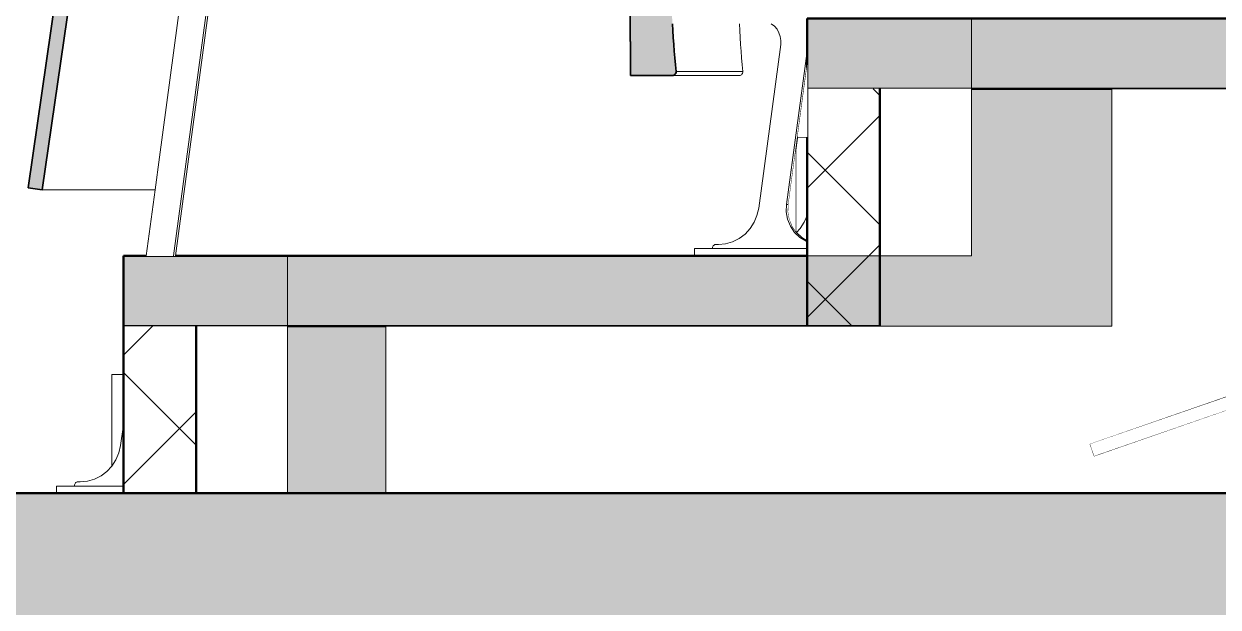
# Model space of a CAD drawing. Header units: millimetres. Extents: x -48147 to 1422273, y -494195 to 18123.
# Drawn here: x 1391142 to 1392842, y -489357 to -488527 of the extents above; entities that cross this region are included whole.
import ezdxf

# ---------------------------------------------------------------- set-up
doc = ezdxf.new("R2010")
doc.units = ezdxf.units.MM
doc.header["$MEASUREMENT"] = 0
doc.linetypes.add('Dashed', pattern=[2822.222233, 1411.111116, -1411.111116])
doc.linetypes.add('Wipeout_Contour', pattern=[1000, 0, -1000])
for name, color, linetype, lineweight, true_color in [('0_Pen_No__105', 7, 'Continuous', 15, 0xa6a6a6), ('A-230-M_FLOOR.IFC Import_Pen_No__109', 7, 'Continuous', 15, 0xa6a6a6), ('A-230-M_FLOOR.IFC Import_Pen_No__29', 7, 'Continuous', 50, 0x2a2a2a), ('HATCHING_Pen_No__145', 7, 'Continuous', 0, 0xa6a6a6), ('New_A-20-M_Floor_Slab_Pen_No__107', 7, 'Continuous', 15, 0xa6a6a6), ('New_A-20-M_Floor_Slab_Pen_No__27', 7, 'Continuous', 50, 0x2a2a2a), ('New_A-20-M_Floor_Slab_Pen_No__29', 7, 'Continuous', 50, 0x2a2a2a), ('New_A-20-M_Floor_Slab_Pen_No__81', 7, 'Continuous', 20, 0x6a6a6a), ('New_A-35-M_FFE_Fixed_Pen_No__104', 7, 'Continuous', 15, 0xa6a6a6), ('New_A-35-M_FFE_Fixed_Pen_No__44', 7, 'Continuous', 35, 0x444444)]:
    doc.layers.add(name, color=color, linetype=linetype, lineweight=lineweight, true_color=true_color)
for name, color, linetype in [('A-230-M_FLOOR.IFC Import', 7, 'Continuous'), ('New_A-20-M_Floor_Slab', 7, 'Continuous'), ('New_A-20-M_Roof', 7, 'Continuous'), ('New_A-25-M_Wall_Int', 7, 'Continuous'), ('New_A-35-M_FFE_Fixed', 7, 'Continuous')]:
    doc.layers.add(name, color=color, linetype=linetype)
for name, color, linetype, lineweight in [('HATCHING_Pen_No__1', 7, 'Continuous', 13), ('New_A-20-M_Floor_Slab_Pen_No__87', 8, 'Continuous', 20), ('New_A-20-M_Floor_Slab_Pen_No__89', 8, 'Continuous', 20), ('New_A-20-M_Roof_Pen_No__92', 8, 'Continuous', 13), ('New_A-35-M_FFE_Fixed_Pen_No__1', 7, 'Continuous', 13)]:
    doc.layers.add(name, color=color, linetype=linetype, lineweight=lineweight)
pattern_1 = [(45, (1383917.51, -489195.03), (-91.9239, 91.9239), []), (135, (1383917.51, -489195.03), (91.9239, 91.9239), [])]

# ---------------------------------------------------------------- blocks, each defined once
blk = doc.blocks.new('Section Elem_187_2', base_point=(1383917.5, -489195))
at = {"color": 254, "linetype": 'Wipeout_Contour', "lineweight": 0, "ltscale": 5913535.583764167}
blk.add_wipeout([(1398261.9, -487179.4), (1392658.7, -489125.1), (1392664.9, -489142.9), (1398261.9, -487199.3)], dxfattribs=at).dxf.layer = 'New_A-20-M_Roof'
at = {"layer": 'New_A-20-M_Roof_Pen_No__92', "linetype": 'Continuous'}
for p, q in [((1398261.9, -487179.4), (1392658.7, -489125.1)), ((1392664.9, -489142.9), (1398261.9, -487199.3)), ((1392658.7, -489125.1), (1392664.9, -489142.9))]:
    blk.add_line(p, q, dxfattribs=at)
blk = doc.blocks.new('Section Elem_216_2', base_point=(1383917.5, -489195))
at = {"color": 254, "linetype": 'Wipeout_Contour', "lineweight": 0, "ltscale": 11797965.01478475}
blk.add_wipeout([(1391267.4, -489156.8), (1391267.6, -489156.6), (1391273.3, -489147.6), (1391277.4, -489137.8), (1391279.8, -489127.3), (1391283.8, -489097.9), (1391283.8, -489026.3), (1391267.4, -489026.3)], dxfattribs=at).dxf.layer = 'New_A-20-M_Floor_Slab'
at = {"layer": 'New_A-20-M_Floor_Slab_Pen_No__89', "linetype": 'Continuous'}
for p, q in [((1391283.8, -489026.3), (1391267.4, -489026.3)), ((1391267.4, -489026.3), (1391267.4, -489156.8))]:
    blk.add_line(p, q, dxfattribs=at)
blk = doc.blocks.new('Section Elem_217_2', base_point=(1383917.5, -489195))
at = {"color": 254, "linetype": 'Wipeout_Contour', "lineweight": 0, "ltscale": 14755534.05064195}
blk.add_wipeout([(1392240.5, -488706.6), (1392240.5, -488822.4), (1392241.5, -488823.9), (1392241.7, -488824), (1392246.8, -488818.6), (1392252.5, -488809.6), (1392256.6, -488799.8), (1392256.9, -488798.3), (1392256.9, -488688.3), (1392243, -488688.3)], dxfattribs=at).dxf.layer = 'New_A-20-M_Floor_Slab'
at = {"color": 254, "linetype": 'Wipeout_Contour', "lineweight": 0, "ltscale": 5902321.984202558}
blk.add_wipeout([(1392240.5, -488857), (1392240.5, -488857.3), (1392256.9, -488857.3), (1392256.9, -488857)], dxfattribs=at).dxf.layer = 'New_A-20-M_Floor_Slab'
at = {"layer": 'New_A-20-M_Floor_Slab_Pen_No__89', "linetype": 'Continuous'}
for p, q in [((1392256.9, -488688.3), (1392243, -488688.3)), ((1392240.5, -488706.6), (1392240.5, -488822.4)), ((1392240.5, -488857), (1392240.5, -488857.3)), ((1392256.9, -488857.3), (1392240.5, -488857.3))]:
    blk.add_line(p, q, dxfattribs=at)
blk = doc.blocks.new('Section Elem_223_2', base_point=(1383917.5, -489195))
at = {"color": 254, "linetype": 'Wipeout_Contour', "lineweight": 0, "ltscale": 5900116.58314013}
blk.add_wipeout([(1391657.4, -488957.5), (1391517.4, -488957.5), (1391517.4, -489195), (1391657.4, -489195)], dxfattribs=at).dxf.layer = 'New_A-20-M_Floor_Slab'
at = {"layer": 'New_A-20-M_Floor_Slab_Pen_No__87', "linetype": 'Continuous'}
blk.add_line((1391657.4, -489195), (1391657.4, -488957.5), dxfattribs=at)
blk = doc.blocks.new('Section Elem_224_2', base_point=(1383917.5, -489195))
at = {"color": 254, "linetype": 'Wipeout_Contour', "lineweight": 0, "ltscale": 5903521.102895205}
blk.add_wipeout([(1392690.5, -488619.5), (1392490.5, -488619.5), (1392490.5, -488957.5), (1392690.5, -488957.5)], dxfattribs=at).dxf.layer = 'New_A-20-M_Floor_Slab'
at = {"layer": 'New_A-20-M_Floor_Slab_Pen_No__87', "linetype": 'Continuous'}
for p, q in [((1392690.5, -488957.5), (1392690.5, -488619.5)), ((1392490.5, -488957.5), (1392690.5, -488957.5))]:
    blk.add_line(p, q, dxfattribs=at)
blk = doc.blocks.new('Section Elem_292_2', base_point=(1383917.5, -489195))
at = {"layer": 'New_A-35-M_FFE_Fixed_Pen_No__44', "linetype": 'Continuous'}
for q in [(1392004.8, -488552), (1392005.3, -488600.5)]:
    blk.add_line((1392005.3, -488552), q, dxfattribs=at)
at = {"layer": 'New_A-35-M_FFE_Fixed_Pen_No__44', "linetype": 'Continuous', "flags": 128}
blk.add_lwpolyline([(1392004.8, -488408), (1392004.8, -488540), (1392004.8, -488552)], dxfattribs=at)
at = {"color": 254, "linetype": 'Wipeout_Contour', "lineweight": 0, "ltscale": 5901472.309189272}
blk.add_wipeout([(1392069.3, -488585.3), (1392070.3, -488595), (1392165.3, -488595), (1392164.4, -488585.3)], dxfattribs=at).dxf.layer = 'New_A-35-M_FFE_Fixed'
at = {"color": 254, "linetype": 'Wipeout_Contour', "lineweight": 0, "ltscale": 7377883.898192492}
blk.add_wipeout([(1392249, -488831.1), (1392246.4, -488831.1), (1392255.3, -488836.5), (1392256.9, -488836.5), (1392256.9, -488835.9)], dxfattribs=at).dxf.layer = 'New_A-35-M_FFE_Fixed'
at = {"color": 254, "linetype": 'Wipeout_Contour', "lineweight": 0, "ltscale": 5902043.344308691}
blk.add_wipeout([(1392256.9, -488847), (1392096.5, -488847), (1392096.5, -488857), (1392256.9, -488857)], dxfattribs=at).dxf.layer = 'New_A-35-M_FFE_Fixed'
at = {"layer": 'New_A-35-M_FFE_Fixed_Pen_No__1', "linetype": 'Continuous'}
for p, q in [((1392096.5, -488857), (1392096.5, -488847)), ((1392256.9, -488857), (1392096.5, -488857))]:
    blk.add_line(p, q, dxfattribs=at)
at = {"color": 254, "linetype": 'Wipeout_Contour', "lineweight": 0, "ltscale": 5901456.126213682}
blk.add_wipeout([(1392068.4, -488575.6), (1392069.3, -488585.3), (1392164.4, -488585.3), (1392163.5, -488575.6)], dxfattribs=at).dxf.layer = 'New_A-35-M_FFE_Fixed'
at = {"color": 254, "linetype": 'Wipeout_Contour', "lineweight": 0, "ltscale": 5901477.391197048}
blk.add_wipeout([(1392067.2, -488600.1), (1392162.4, -488600.1), (1392163.3, -488599.6), (1392068.2, -488599.6)], dxfattribs=at).dxf.layer = 'New_A-35-M_FFE_Fixed'
at = {"color": 254, "linetype": 'Wipeout_Contour', "lineweight": 0, "ltscale": 5902228.668474958}
blk.add_wipeout([(1392235.6, -488815.1), (1392233, -488815.1), (1392238.9, -488823.9), (1392241.5, -488823.9)], dxfattribs=at).dxf.layer = 'New_A-35-M_FFE_Fixed'
at = {"color": 254, "linetype": 'Wipeout_Contour', "lineweight": 0, "ltscale": 5901440.189696225}
blk.add_wipeout([(1392067.6, -488566), (1392068.4, -488575.6), (1392163.5, -488575.6), (1392162.8, -488566)], dxfattribs=at).dxf.layer = 'New_A-35-M_FFE_Fixed'
at = {"color": 254, "linetype": 'Wipeout_Contour', "lineweight": 0, "ltscale": 5901474.37143901}
blk.add_wipeout([(1392066.2, -488600.4), (1392161.4, -488600.4), (1392162.4, -488600.1), (1392067.2, -488600.1)], dxfattribs=at).dxf.layer = 'New_A-35-M_FFE_Fixed'
at = {"color": 254, "linetype": 'Wipeout_Contour', "lineweight": 0, "ltscale": 5902197.74210291}
blk.add_wipeout([(1392229, -488805.3), (1392233, -488815.1), (1392235.6, -488815.1), (1392231.6, -488805.3)], dxfattribs=at).dxf.layer = 'New_A-35-M_FFE_Fixed'
at = {"color": 254, "linetype": 'Wipeout_Contour', "lineweight": 0, "ltscale": 5902264.641341551}
blk.add_wipeout([(1392238.9, -488823.9), (1392246.4, -488831.1), (1392249, -488831.1), (1392241.5, -488823.9)], dxfattribs=at).dxf.layer = 'New_A-35-M_FFE_Fixed'
at = {"color": 254, "linetype": 'Wipeout_Contour', "lineweight": 0, "ltscale": 5901424.500405485}
blk.add_wipeout([(1392162.1, -488556.3), (1392066.9, -488556.3), (1392067.6, -488566), (1392162.8, -488566)], dxfattribs=at).dxf.layer = 'New_A-35-M_FFE_Fixed'
at = {"color": 254, "linetype": 'Wipeout_Contour', "lineweight": 0, "ltscale": 5901470.829010695}
blk.add_wipeout([(1392065.1, -488600.5), (1392160.4, -488600.5), (1392161.4, -488600.4), (1392066.2, -488600.4)], dxfattribs=at).dxf.layer = 'New_A-35-M_FFE_Fixed'
at = {"color": 254, "linetype": 'Wipeout_Contour', "lineweight": 0, "ltscale": 5902173.269119892}
blk.add_wipeout([(1392229.7, -488794.8), (1392227.1, -488794.8), (1392229, -488805.3), (1392231.6, -488805.3)], dxfattribs=at).dxf.layer = 'New_A-35-M_FFE_Fixed'
at = {"color": 254, "linetype": 'Wipeout_Contour', "lineweight": 0, "ltscale": 4426742.220801804}
blk.add_wipeout([(1392255.3, -488836.5), (1392256.9, -488837.1), (1392256.9, -488836.5)], dxfattribs=at).dxf.layer = 'New_A-35-M_FFE_Fixed'
at = {"color": 254, "linetype": 'Wipeout_Contour', "lineweight": 0, "ltscale": 5901409.059107177}
blk.add_wipeout([(1392161.5, -488546.6), (1392066.2, -488546.6), (1392066.9, -488556.3), (1392162.1, -488556.3)], dxfattribs=at).dxf.layer = 'New_A-35-M_FFE_Fixed'
at = {"color": 254, "linetype": 'Wipeout_Contour', "lineweight": 0, "ltscale": 5901482.074265305}
blk.add_wipeout([(1392070.1, -488597.1), (1392165, -488597.1), (1392165.2, -488596.1), (1392070.3, -488596.1)], dxfattribs=at).dxf.layer = 'New_A-35-M_FFE_Fixed'
at = {"color": 254, "linetype": 'Wipeout_Contour', "lineweight": 0, "ltscale": 5901393.866543257}
blk.add_wipeout([(1392065.6, -488536.8), (1392066.2, -488546.6), (1392161.5, -488546.6), (1392160.9, -488536.8)], dxfattribs=at).dxf.layer = 'New_A-35-M_FFE_Fixed'
at = {"color": 254, "linetype": 'Wipeout_Contour', "lineweight": 0, "ltscale": 5901482.150733142}
blk.add_wipeout([(1392070.1, -488597.1), (1392069.6, -488598), (1392164.6, -488598), (1392165, -488597.1)], dxfattribs=at).dxf.layer = 'New_A-35-M_FFE_Fixed'
at = {"color": 254, "linetype": 'Wipeout_Contour', "lineweight": 0, "ltscale": 5901378.923448631}
blk.add_wipeout([(1392065.1, -488527.1), (1392065.6, -488536.8), (1392160.9, -488536.8), (1392160.4, -488527.1)], dxfattribs=at).dxf.layer = 'New_A-35-M_FFE_Fixed'
at = {"color": 254, "linetype": 'Wipeout_Contour', "lineweight": 0, "ltscale": 5901479.757287831}
blk.add_wipeout([(1392068.2, -488599.6), (1392163.3, -488599.6), (1392164, -488598.9), (1392069, -488598.9)], dxfattribs=at).dxf.layer = 'New_A-35-M_FFE_Fixed'
at = {"color": 254, "linetype": 'Wipeout_Contour', "lineweight": 0, "ltscale": 5901481.367077359}
blk.add_wipeout([(1392069, -488598.9), (1392164, -488598.9), (1392164.6, -488598), (1392069.6, -488598)], dxfattribs=at).dxf.layer = 'New_A-35-M_FFE_Fixed'
at = {"color": 254, "linetype": 'Wipeout_Contour', "lineweight": 0, "ltscale": 5901481.140986959}
blk.add_wipeout([(1392070.3, -488596.1), (1392165.2, -488596.1), (1392165.3, -488595), (1392070.3, -488595)], dxfattribs=at).dxf.layer = 'New_A-35-M_FFE_Fixed'
at = {"layer": 'New_A-35-M_FFE_Fixed_Pen_No__104', "linetype": 'Continuous'}
blk.add_hatch(color=256, dxfattribs=at).paths.add_polyline_path([(1392069.6, -488598), (1392070.1, -488597.1), (1392070.3, -488596.1), (1392070.3, -488595), (1392069.3, -488585.3), (1392068.4, -488575.6), (1392067.6, -488566), (1392066.9, -488556.3), (1392066.2, -488546.6), (1392065.6, -488536.8), (1392065.1, -488527.1), (1392064.6, -488517.4), (1392064.4, -488512.7), (1392064.2, -488508.1), (1392064.1, -488503.4), (1392063.9, -488498.7), (1392063.8, -488494), (1392063.6, -488489.4), (1392063.5, -488484.7), (1392063.5, -488480), (1392063.4, -488476.4), (1392063.4, -488472.8), (1392063.3, -488469.1), (1392063.3, -488465.5), (1392063.3, -488461.9), (1392063.3, -488458.3), (1392063.3, -488454.6), (1392063.3, -488451), (1392063.5, -488431.5), (1392064, -488412.1), (1392064.8, -488392.6), (1392065.9, -488373.2), (1392067.3, -488353.7), (1392068.9, -488334.3), (1392070.8, -488314.9), (1392073, -488295.6), (1392074.6, -488278.6), (1392075.5, -488261.5), (1392075.6, -488244.4), (1392075, -488227.3), (1392073.5, -488210.3), (1392071.3, -488193.3), (1392068.4, -488176.5), (1392064.6, -488159.8), (1392063.6, -488156.9), (1392062, -488154.3), (1392059.9, -488152.1), (1392057.4, -488150.3), (1392054.5, -488149), (1392051.5, -488148.4), (1392048.4, -488148.3), (1392045.3, -488148.8), (1392007.4, -488159.1), (1392004.8, -488160.1), (1392002.4, -488161.5), (1392000.3, -488163.3), (1391998.6, -488165.4), (1391997.3, -488167.8), (1391996.4, -488170.4), (1391996.1, -488173.1), (1391996.2, -488175.8), (1392005.3, -488251.6), (1392005.3, -488408), (1392004.8, -488408), (1392004.8, -488540), (1392004.8, -488552), (1392005.3, -488552), (1392005.3, -488600.5), (1392011.5, -488600.5), (1392023.9, -488600.5), (1392065.1, -488600.5), (1392066.2, -488600.4), (1392067.2, -488600.1), (1392068.2, -488599.6), (1392069, -488598.9)])
at = {"layer": 'New_A-35-M_FFE_Fixed_Pen_No__44', "linetype": 'Continuous', "flags": 128}
blk.add_lwpolyline([(1392005.3, -488600.5), (1392011.5, -488600.5), (1392023.9, -488600.5), (1392065.1, -488600.5), (1392066.2, -488600.4), (1392067.2, -488600.1), (1392068.2, -488599.6), (1392069, -488598.9), (1392069.6, -488598), (1392070.1, -488597.1), (1392070.3, -488596.1), (1392070.3, -488595), (1392069.3, -488585.3), (1392068.4, -488575.6), (1392067.6, -488566), (1392066.9, -488556.3), (1392066.2, -488546.6), (1392065.6, -488536.8), (1392065.1, -488527.1)], dxfattribs=at)
at = {"color": 254, "linetype": 'Wipeout_Contour', "lineweight": 0, "ltscale": 132787841.5827798}
blk.add_wipeout([(1392122.3, -488845.1), (1392122.2, -488846), (1392122.2, -488847), (1392256.9, -488847), (1392256.9, -488837.1), (1392255.3, -488836.5), (1392246.4, -488831.1), (1392238.9, -488823.9), (1392233, -488815.1), (1392229, -488805.3), (1392227.1, -488794.8), (1392227.5, -488784.1), (1392256.9, -488565.8), (1392256.9, -488519.5), (1392263.2, -488519.5), (1392373, -487705.2), (1392374.8, -487696.8), (1392378, -487688.9), (1392382.5, -487681.7), (1392388.1, -487675.3), (1392394.7, -487670.1), (1392402, -487666), (1392409.9, -487663.4), (1392418.1, -487662.2), (1392419, -487662), (1392419.9, -487661.7), (1392420.7, -487661.2), (1392421.3, -487660.6), (1392421.9, -487659.9), (1392422.3, -487659), (1392422.6, -487658.1), (1392422.7, -487657.2), (1392422.7, -487656.1), (1392340.6, -487656.1), (1392336.6, -487685.8), (1392236.9, -488425.2), (1392235.7, -488430.4), (1392233.6, -488435.3), (1392230.8, -488439.8), (1392227.2, -488443.6), (1392223, -488446.8), (1392218.3, -488449.1), (1392213.3, -488450.5), (1392208.2, -488451), (1392158.7, -488451), (1392158.7, -488454.6), (1392158.7, -488458.3), (1392158.7, -488461.9), (1392158.7, -488465.5), (1392158.8, -488469.1), (1392158.8, -488472.8), (1392158.8, -488476.4), (1392158.9, -488480), (1392159, -488484.7), (1392159.1, -488489.4), (1392159.2, -488494), (1392159.3, -488498.7), (1392159.4, -488503.4), (1392159.6, -488508.1), (1392159.8, -488512.7), (1392159.9, -488516.8), (1392166.4, -488517.9), (1392176.1, -488519.6), (1392185.8, -488521.3), (1392195.4, -488522.9), (1392200.8, -488524.5), (1392205.8, -488527), (1392210.2, -488530.5), (1392213.9, -488534.8), (1392216.7, -488539.8), (1392218.5, -488545.2), (1392219.4, -488550.9), (1392219.1, -488556.6), (1392193.4, -488747.4), (1392187.8, -488789.3), (1392185.4, -488799.8), (1392181.3, -488809.6), (1392175.6, -488818.6), (1392168.4, -488826.3), (1392160, -488832.6), (1392150.7, -488837.2), (1392140.7, -488840.1), (1392130.4, -488841), (1392127.1, -488841), (1392126.1, -488841.1), (1392125.2, -488841.4), (1392124.4, -488841.9), (1392123.7, -488842.5), (1392123.1, -488843.3), (1392122.6, -488844.1)], dxfattribs=at).dxf.layer = 'New_A-35-M_FFE_Fixed'
at = {"layer": 'New_A-35-M_FFE_Fixed_Pen_No__1', "linetype": 'Continuous'}
for p, q in [((1392160.4, -488527.1), (1392160.9, -488536.8)), ((1392210.2, -488530.5), (1392205.8, -488527)), ((1392160.9, -488536.8), (1392161.5, -488546.6)), ((1392213.9, -488534.8), (1392210.2, -488530.5)), ((1392216.7, -488539.8), (1392213.9, -488534.8)), ((1392218.5, -488545.2), (1392216.7, -488539.8)), ((1392219.4, -488550.9), (1392218.5, -488545.2)), ((1392161.5, -488546.6), (1392162.1, -488556.3)), ((1392162.1, -488556.3), (1392162.8, -488566)), ((1392219.1, -488556.6), (1392219.4, -488550.9)), ((1392162.8, -488566), (1392163.5, -488575.6)), ((1392163.5, -488575.6), (1392164.4, -488585.3)), ((1392070.3, -488595), (1392165.3, -488595)), ((1392164.4, -488585.3), (1392165.3, -488595)), ((1392165.2, -488596.1), (1392165, -488597.1)), ((1392165.3, -488595), (1392165.2, -488596.1)), ((1392065.1, -488600.5), (1392160.4, -488600.5)), ((1392161.4, -488600.4), (1392160.4, -488600.5)), ((1392162.4, -488600.1), (1392161.4, -488600.4)), ((1392163.3, -488599.6), (1392162.4, -488600.1)), ((1392164, -488598.9), (1392163.3, -488599.6)), ((1392164.6, -488598), (1392164, -488598.9)), ((1392165, -488597.1), (1392164.6, -488598)), ((1392181.3, -488809.6), (1392185.4, -488799.8)), ((1392185.4, -488799.8), (1392187.8, -488789.3)), ((1392175.6, -488818.6), (1392181.3, -488809.6)), ((1392229, -488805.3), (1392233, -488815.1)), ((1392150.7, -488837.2), (1392160, -488832.6)), ((1392160, -488832.6), (1392168.4, -488826.3)), ((1392168.4, -488826.3), (1392175.6, -488818.6)), ((1392096.5, -488847), (1392256.9, -488847)), ((1392122.2, -488846), (1392122.3, -488845.1)), ((1392122.2, -488847), (1392122.2, -488846)), ((1392122.3, -488845.1), (1392122.6, -488844.1)), ((1392122.6, -488844.1), (1392123.1, -488843.3)), ((1392123.1, -488843.3), (1392123.7, -488842.5)), ((1392123.7, -488842.5), (1392124.4, -488841.9)), ((1392124.4, -488841.9), (1392125.2, -488841.4)), ((1392125.2, -488841.4), (1392126.1, -488841.1)), ((1392126.1, -488841.1), (1392127.1, -488841)), ((1392127.1, -488841), (1392130.4, -488841)), ((1392130.4, -488841), (1392140.7, -488840.1)), ((1392140.7, -488840.1), (1392150.7, -488837.2))]:
    blk.add_line(p, q, dxfattribs=at)
at = {"color": 254, "linetype": 'Wipeout_Contour', "lineweight": 0, "ltscale": 5902064.711261598}
blk.add_wipeout([(1392227.5, -488784.1), (1392230.1, -488784.1), (1392256.9, -488585), (1392256.9, -488565.8)], dxfattribs=at).dxf.layer = 'New_A-35-M_FFE_Fixed'
at = {"color": 254, "linetype": 'Wipeout_Contour', "lineweight": 0, "ltscale": 10328987.09446641}
blk.add_wipeout([(1392246.8, -488818.6), (1392241.7, -488824), (1392249, -488831.1), (1392256.9, -488835.9), (1392256.9, -488798.3), (1392256.6, -488799.8), (1392252.5, -488809.6)], dxfattribs=at).dxf.layer = 'New_A-35-M_FFE_Fixed'
at = {"layer": 'New_A-35-M_FFE_Fixed_Pen_No__1', "linetype": 'Continuous'}
for p, q in [((1392256.6, -488799.8), (1392252.5, -488809.6)), ((1392256.9, -488798.3), (1392256.6, -488799.8)), ((1392231.6, -488805.3), (1392235.6, -488815.1)), ((1392233, -488815.1), (1392238.9, -488823.9)), ((1392235.6, -488815.1), (1392241.5, -488823.9)), ((1392252.5, -488809.6), (1392246.8, -488818.6)), ((1392238.9, -488823.9), (1392246.4, -488831.1)), ((1392241.5, -488823.9), (1392249, -488831.1)), ((1392246.8, -488818.6), (1392241.7, -488824)), ((1392246.4, -488831.1), (1392255.3, -488836.5)), ((1392249, -488831.1), (1392256.9, -488835.9)), ((1392255.3, -488836.5), (1392256.9, -488837.1))]:
    blk.add_line(p, q, dxfattribs=at)
at = {"color": 254, "linetype": 'Wipeout_Contour', "lineweight": 0, "ltscale": 5902156.362858802}
blk.add_wipeout([(1392227.1, -488794.8), (1392229.7, -488794.8), (1392230.1, -488784.1), (1392227.5, -488784.1)], dxfattribs=at).dxf.layer = 'New_A-35-M_FFE_Fixed'
at = {"layer": 'New_A-35-M_FFE_Fixed_Pen_No__1', "linetype": 'Continuous'}
for p, q in [((1392187.8, -488789.3), (1392219.1, -488556.6)), ((1392256.9, -488565.8), (1392227.5, -488784.1)), ((1392256.9, -488585), (1392230.1, -488784.1)), ((1392227.5, -488784.1), (1392227.1, -488794.8)), ((1392227.1, -488794.8), (1392229, -488805.3)), ((1392227.5, -488784.1), (1392230.1, -488784.1)), ((1392230.1, -488784.1), (1392229.7, -488794.8)), ((1392229.7, -488794.8), (1392231.6, -488805.3))]:
    blk.add_line(p, q, dxfattribs=at)
blk = doc.blocks.new('Section Elem_296_2', base_point=(1383917.5, -489195))
at = {"layer": 'New_A-20-M_Floor_Slab_Pen_No__81', "linetype": 'Continuous', "lineweight": 0, "true_color": 0x353535}
blk.add_hatch(color=250, dxfattribs=at).paths.add_polyline_path([(1392256.9, -488957.5), (1392256.9, -488857.5), (1391283.8, -488857.5), (1391283.8, -488957.5)])
at = {"layer": 'New_A-20-M_Floor_Slab_Pen_No__29', "linetype": 'Continuous'}
for p, q in [((1391283.8, -488857.5), (1391283.8, -488957.5)), ((1392256.9, -488857.5), (1391283.8, -488857.5)), ((1391387.3, -488957.5), (1391283.8, -488957.5)), ((1392256.9, -488957.5), (1391387.3, -488957.5))]:
    blk.add_line(p, q, dxfattribs=at)
blk = doc.blocks.new('Section Elem_297_2', base_point=(1383917.5, -489195))
at = {"layer": 'New_A-20-M_Floor_Slab_Pen_No__81', "linetype": 'Continuous', "lineweight": 0, "true_color": 0x353535}
blk.add_hatch(color=250, dxfattribs=at).paths.add_polyline_path([(1393230.1, -488619.5), (1393230.1, -488519.5), (1392256.9, -488519.5), (1392256.9, -488619.5)])
at = {"layer": 'New_A-20-M_Floor_Slab_Pen_No__29', "linetype": 'Continuous'}
for p, q in [((1392256.9, -488519.5), (1392256.9, -488619.5)), ((1393230.1, -488519.5), (1392256.9, -488519.5)), ((1392360.4, -488619.5), (1392256.9, -488619.5)), ((1393230.1, -488619.5), (1392360.4, -488619.5))]:
    blk.add_line(p, q, dxfattribs=at)
blk = doc.blocks.new('Section Elem_301_2', base_point=(1383917.5, -489195))
at = {"color": 254, "linetype": 'Wipeout_Contour', "lineweight": 0, "ltscale": 5899195.630768575}
blk.add_wipeout([(1391662.7, -487969.1), (1391662.7, -487994.1), (1391792.6, -487994.1), (1391792.6, -487969.1)], dxfattribs=at).dxf.layer = 'New_A-35-M_FFE_Fixed'
at = {"color": 254, "linetype": 'Wipeout_Contour', "lineweight": 0, "ltscale": 5898389.469304369}
blk.add_wipeout([(1391504.5, -488001.4), (1391512.7, -488000.2), (1391510.1, -488000.2), (1391501.9, -488001.4)], dxfattribs=at).dxf.layer = 'New_A-35-M_FFE_Fixed'
at = {"color": 254, "linetype": 'Wipeout_Contour', "lineweight": 0, "ltscale": 5898317.161410681}
blk.add_wipeout([(1391482.7, -488013.3), (1391489.3, -488008.1), (1391486.7, -488008.1), (1391480.1, -488013.3)], dxfattribs=at).dxf.layer = 'New_A-35-M_FFE_Fixed'
at = {"color": 254, "linetype": 'Wipeout_Contour', "lineweight": 0, "ltscale": 5898294.129015738}
blk.add_wipeout([(1391465, -488043.2), (1391463.8, -488051.6), (1391466.4, -488051.6), (1391467.6, -488043.2)], dxfattribs=at).dxf.layer = 'New_A-35-M_FFE_Fixed'
at = {"color": 254, "linetype": 'Wipeout_Contour', "lineweight": 0, "ltscale": 5898942.040637783}
blk.add_wipeout([(1391283.8, -489185), (1391188.5, -489185), (1391188.5, -489195), (1391283.8, -489195)], dxfattribs=at).dxf.layer = 'New_A-35-M_FFE_Fixed'
at = {"layer": 'New_A-35-M_FFE_Fixed_Pen_No__1', "linetype": 'Continuous'}
for p, q in [((1391792.6, -487969.1), (1391662.7, -487969.1)), ((1391792.6, -487969.1), (1391792.6, -487994.1)), ((1391792.6, -487994.1), (1391662.7, -487994.1)), ((1391188.5, -489195), (1391188.5, -489185))]:
    blk.add_line(p, q, dxfattribs=at)
at = {"layer": 'New_A-35-M_FFE_Fixed_Pen_No__44', "linetype": 'Continuous'}
for q in [(1391258.9, -487969.1), (1391662.7, -487994.1)]:
    blk.add_line((1391662.7, -487969.1), q, dxfattribs=at)
at = {"color": 254, "linetype": 'Wipeout_Contour', "lineweight": 0, "ltscale": 5898405.784820791}
blk.add_wipeout([(1391512.7, -488000.2), (1391513.6, -488000), (1391511, -488000), (1391510.1, -488000.2)], dxfattribs=at).dxf.layer = 'New_A-35-M_FFE_Fixed'
at = {"color": 254, "linetype": 'Wipeout_Contour', "lineweight": 0, "ltscale": 5898287.390170358}
blk.add_wipeout([(1391470, -488026.9), (1391466.8, -488034.8), (1391469.4, -488034.8), (1391472.6, -488026.9)], dxfattribs=at).dxf.layer = 'New_A-35-M_FFE_Fixed'
at = {"color": 254, "linetype": 'Wipeout_Contour', "lineweight": 0, "ltscale": 30969371.00682582}
blk.add_wipeout([(1391214.3, -489184), (1391214.3, -489185), (1391283.8, -489185), (1391283.8, -489097.9), (1391279.8, -489127.3), (1391277.4, -489137.8), (1391273.3, -489147.6), (1391267.6, -489156.6), (1391260.4, -489164.3), (1391252, -489170.6), (1391242.7, -489175.2), (1391232.7, -489178.1), (1391222.4, -489179), (1391219.1, -489179), (1391218.2, -489179.1), (1391217.3, -489179.4), (1391216.4, -489179.9), (1391215.7, -489180.5), (1391215.1, -489181.3), (1391214.6, -489182.1), (1391214.4, -489183.1)], dxfattribs=at).dxf.layer = 'New_A-35-M_FFE_Fixed'
at = {"layer": 'New_A-35-M_FFE_Fixed_Pen_No__1', "linetype": 'Continuous'}
for p, q in [((1391283.8, -489097.9), (1391279.8, -489127.3)), ((1391277.4, -489137.8), (1391273.3, -489147.6)), ((1391279.8, -489127.3), (1391277.4, -489137.8)), ((1391267.6, -489156.6), (1391260.4, -489164.3)), ((1391273.3, -489147.6), (1391267.6, -489156.6)), ((1391252, -489170.6), (1391242.7, -489175.2)), ((1391260.4, -489164.3), (1391252, -489170.6)), ((1391188.5, -489185), (1391283.8, -489185)), ((1391214.4, -489183.1), (1391214.3, -489184)), ((1391214.3, -489184), (1391214.3, -489185)), ((1391214.6, -489182.1), (1391214.4, -489183.1)), ((1391215.1, -489181.3), (1391214.6, -489182.1)), ((1391215.7, -489180.5), (1391215.1, -489181.3)), ((1391216.4, -489179.9), (1391215.7, -489180.5)), ((1391217.3, -489179.4), (1391216.4, -489179.9)), ((1391218.2, -489179.1), (1391217.3, -489179.4)), ((1391219.1, -489179), (1391218.2, -489179.1)), ((1391222.4, -489179), (1391219.1, -489179)), ((1391232.7, -489178.1), (1391222.4, -489179)), ((1391242.7, -489175.2), (1391232.7, -489178.1))]:
    blk.add_line(p, q, dxfattribs=at)
at = {"color": 254, "linetype": 'Wipeout_Contour', "lineweight": 0, "ltscale": 5898414.064886077}
blk.add_wipeout([(1391517.3, -487995.2), (1391517.3, -487994.1), (1391514.7, -487994.1), (1391514.7, -487995.2)], dxfattribs=at).dxf.layer = 'New_A-35-M_FFE_Fixed'
at = {"color": 254, "linetype": 'Wipeout_Contour', "lineweight": 0, "ltscale": 5898301.866491473}
blk.add_wipeout([(1391480.1, -488013.3), (1391474.5, -488019.7), (1391477.1, -488019.7), (1391482.7, -488013.3)], dxfattribs=at).dxf.layer = 'New_A-35-M_FFE_Fixed'
at = {"color": 254, "linetype": 'Wipeout_Contour', "lineweight": 0, "ltscale": 5898288.636347061}
blk.add_wipeout([(1391466.8, -488034.8), (1391465, -488043.2), (1391467.6, -488043.2), (1391469.4, -488034.8)], dxfattribs=at).dxf.layer = 'New_A-35-M_FFE_Fixed'
at = {"color": 254, "linetype": 'Wipeout_Contour', "lineweight": 0, "ltscale": 5898415.709163685}
blk.add_wipeout([(1391516.5, -487997.9), (1391516.9, -487997), (1391514.4, -487997), (1391513.9, -487997.9)], dxfattribs=at).dxf.layer = 'New_A-35-M_FFE_Fixed'
at = {"color": 254, "linetype": 'Wipeout_Contour', "lineweight": 0, "ltscale": 5898337.277076714}
blk.add_wipeout([(1391489.3, -488008.1), (1391496.6, -488004), (1391494, -488004), (1391486.7, -488008.1)], dxfattribs=at).dxf.layer = 'New_A-35-M_FFE_Fixed'
at = {"color": 254, "linetype": 'Wipeout_Contour', "lineweight": 0, "ltscale": 5898291.84406974}
blk.add_wipeout([(1391474.5, -488019.7), (1391470, -488026.9), (1391472.6, -488026.9), (1391477.1, -488019.7)], dxfattribs=at).dxf.layer = 'New_A-35-M_FFE_Fixed'
at = {"color": 254, "linetype": 'Wipeout_Contour', "lineweight": 0, "ltscale": 5898436.18976895}
blk.add_wipeout([(1391418, -488391.6), (1391420.6, -488391.6), (1391466.4, -488051.6), (1391463.8, -488051.6)], dxfattribs=at).dxf.layer = 'New_A-35-M_FFE_Fixed'
at = {"color": 254, "linetype": 'Wipeout_Contour', "lineweight": 0, "ltscale": 5898361.619359992}
blk.add_wipeout([(1391496.6, -488004), (1391504.5, -488001.4), (1391501.9, -488001.4), (1391494, -488004)], dxfattribs=at).dxf.layer = 'New_A-35-M_FFE_Fixed'
at = {"color": 254, "linetype": 'Wipeout_Contour', "lineweight": 0, "ltscale": 5898414.912536253}
blk.add_wipeout([(1391516, -487998.6), (1391516.5, -487997.9), (1391513.9, -487997.9), (1391513.4, -487998.6)], dxfattribs=at).dxf.layer = 'New_A-35-M_FFE_Fixed'
at = {"color": 254, "linetype": 'Wipeout_Contour', "lineweight": 0, "ltscale": 5898765.003560753}
blk.add_wipeout([(1391418, -488391.6), (1391355.2, -488857.5), (1391357.8, -488857.5), (1391420.6, -488391.6)], dxfattribs=at).dxf.layer = 'New_A-35-M_FFE_Fixed'
at = {"color": 254, "linetype": 'Wipeout_Contour', "lineweight": 0, "ltscale": 5898411.401314581}
blk.add_wipeout([(1391514.5, -487999.7), (1391515.3, -487999.2), (1391512.7, -487999.2), (1391511.9, -487999.7)], dxfattribs=at).dxf.layer = 'New_A-35-M_FFE_Fixed'
at = {"color": 254, "linetype": 'Wipeout_Contour', "lineweight": 0, "ltscale": 5898408.812301866}
blk.add_wipeout([(1391513.6, -488000), (1391514.5, -487999.7), (1391511.9, -487999.7), (1391511, -488000)], dxfattribs=at).dxf.layer = 'New_A-35-M_FFE_Fixed'
at = {"color": 254, "linetype": 'Wipeout_Contour', "lineweight": 0, "ltscale": 5898413.459260731}
blk.add_wipeout([(1391515.3, -487999.2), (1391516, -487998.6), (1391513.4, -487998.6), (1391512.7, -487999.2)], dxfattribs=at).dxf.layer = 'New_A-35-M_FFE_Fixed'
at = {"color": 254, "linetype": 'Wipeout_Contour', "lineweight": 0, "ltscale": 5898415.243011001}
blk.add_wipeout([(1391517.2, -487996.1), (1391517.3, -487995.2), (1391514.7, -487995.2), (1391514.6, -487996.1)], dxfattribs=at).dxf.layer = 'New_A-35-M_FFE_Fixed'
at = {"color": 254, "linetype": 'Wipeout_Contour', "lineweight": 0, "ltscale": 5898415.820651075}
blk.add_wipeout([(1391516.9, -487997), (1391517.2, -487996.1), (1391514.6, -487996.1), (1391514.4, -487997)], dxfattribs=at).dxf.layer = 'New_A-35-M_FFE_Fixed'
at = {"color": 254, "linetype": 'Wipeout_Contour', "lineweight": 0, "ltscale": 30966592.48813476}
blk.add_wipeout([(1391432.6, -487994.1), (1391316.2, -488857.5), (1391355.2, -488857.5), (1391465, -488043.2), (1391466.8, -488034.8), (1391470, -488026.9), (1391474.5, -488019.7), (1391480.1, -488013.3), (1391486.7, -488008.1), (1391494, -488004), (1391501.9, -488001.4), (1391510.1, -488000.2), (1391511, -488000), (1391511.9, -487999.7), (1391512.7, -487999.2), (1391513.4, -487998.6), (1391513.9, -487997.9), (1391514.4, -487997), (1391514.6, -487996.1), (1391514.7, -487995.2), (1391514.7, -487994.1)], dxfattribs=at).dxf.layer = 'New_A-35-M_FFE_Fixed'
at = {"layer": 'New_A-35-M_FFE_Fixed_Pen_No__1', "linetype": 'Continuous'}
for p, q in [((1391494, -488004), (1391501.9, -488001.4)), ((1391496.6, -488004), (1391504.5, -488001.4)), ((1391501.9, -488001.4), (1391510.1, -488000.2)), ((1391504.5, -488001.4), (1391512.7, -488000.2)), ((1391510.1, -488000.2), (1391511, -488000)), ((1391512.7, -488000.2), (1391510.1, -488000.2)), ((1391511, -488000), (1391511.9, -487999.7)), ((1391511.9, -487999.7), (1391512.7, -487999.2)), ((1391512.7, -487999.2), (1391513.4, -487998.6)), ((1391512.7, -488000.2), (1391513.6, -488000)), ((1391513.4, -487998.6), (1391513.9, -487997.9)), ((1391513.6, -488000), (1391514.5, -487999.7)), ((1391513.9, -487997.9), (1391514.4, -487997)), ((1391514.4, -487997), (1391514.6, -487996.1)), ((1391514.5, -487999.7), (1391515.3, -487999.2)), ((1391514.6, -487996.1), (1391514.7, -487995.2)), ((1391514.7, -487995.2), (1391514.7, -487994.1)), ((1391517.3, -487995.2), (1391514.7, -487995.2)), ((1391515.3, -487999.2), (1391516, -487998.6)), ((1391516, -487998.6), (1391516.5, -487997.9)), ((1391516.5, -487997.9), (1391516.9, -487997)), ((1391516.9, -487997), (1391517.2, -487996.1)), ((1391517.2, -487996.1), (1391517.3, -487995.2)), ((1391517.3, -487995.2), (1391517.3, -487994.1)), ((1391474.5, -488019.7), (1391480.1, -488013.3)), ((1391477.1, -488019.7), (1391482.7, -488013.3)), ((1391480.1, -488013.3), (1391486.7, -488008.1)), ((1391482.7, -488013.3), (1391489.3, -488008.1)), ((1391486.7, -488008.1), (1391494, -488004)), ((1391489.3, -488008.1), (1391496.6, -488004)), ((1391465, -488043.2), (1391466.8, -488034.8)), ((1391466.8, -488034.8), (1391470, -488026.9)), ((1391467.6, -488043.2), (1391469.4, -488034.8)), ((1391469.4, -488034.8), (1391472.6, -488026.9)), ((1391470, -488026.9), (1391474.5, -488019.7)), ((1391472.6, -488026.9), (1391477.1, -488019.7)), ((1391463.8, -488051.6), (1391465, -488043.2)), ((1391466.4, -488051.6), (1391463.8, -488051.6)), ((1391467.6, -488043.2), (1391465, -488043.2)), ((1391466.4, -488051.6), (1391467.6, -488043.2))]:
    blk.add_line(p, q, dxfattribs=at)
at = {"color": 254, "linetype": 'Wipeout_Contour', "lineweight": 0, "ltscale": 7372300.354078506}
blk.add_wipeout([(1391258.9, -487994.1), (1391279.2, -487996.8), (1391432.2, -487996.8), (1391432.3, -487996.5), (1391415.9, -487994.1)], dxfattribs=at).dxf.layer = 'New_A-35-M_FFE_Fixed'
at = {"color": 254, "linetype": 'Wipeout_Contour', "lineweight": 0, "ltscale": 5898117.620469177}
blk.add_wipeout([(1391168.5, -488763.2), (1391328.9, -488763.2), (1391432.2, -487996.8), (1391279.2, -487996.8)], dxfattribs=at).dxf.layer = 'New_A-35-M_FFE_Fixed'
at = {"layer": 'New_A-35-M_FFE_Fixed_Pen_No__104', "linetype": 'Continuous'}
for points in [[(1391662.7, -487994.1), (1391662.7, -487969.1), (1391258.9, -487969.1), (1391258.9, -487994.1)], [(1391279.2, -487996.8), (1391258.9, -487994.1), (1391148.2, -488760.4), (1391168.5, -488763.2)]]:
    blk.add_hatch(color=256, dxfattribs=at).paths.add_polyline_path(points)
at = {"layer": 'New_A-35-M_FFE_Fixed_Pen_No__1', "linetype": 'Continuous'}
for p, q in [((1391279.2, -487996.8), (1391432.2, -487996.8)), ((1391431.6, -488001.5), (1391406.2, -488189.9)), ((1391415.9, -487994.1), (1391432.3, -487996.5)), ((1391432.6, -487994.1), (1391431.6, -488001.5)), ((1391418, -488391.6), (1391463.8, -488051.6)), ((1391420.6, -488391.6), (1391466.4, -488051.6)), ((1391406.2, -488189.9), (1391379.7, -488386.1)), ((1391379.7, -488386.1), (1391335.1, -488717)), ((1391355.2, -488857.5), (1391418, -488391.6)), ((1391357.8, -488857.5), (1391420.6, -488391.6)), ((1391420.6, -488391.6), (1391418, -488391.6)), ((1391335.1, -488717), (1391328.9, -488763.2)), ((1391168.5, -488763.2), (1391328.9, -488763.2)), ((1391316.2, -488857.5), (1391328.9, -488763.2))]:
    blk.add_line(p, q, dxfattribs=at)
at = {"layer": 'New_A-35-M_FFE_Fixed_Pen_No__44', "linetype": 'Continuous'}
for p, q in [((1391279.2, -487996.8), (1391168.5, -488763.2)), ((1391258.9, -487994.1), (1391279.2, -487996.8)), ((1391662.7, -487994.1), (1391258.9, -487994.1)), ((1391148.2, -488760.4), (1391168.5, -488763.2))]:
    blk.add_line(p, q, dxfattribs=at)
at = {"layer": 'New_A-35-M_FFE_Fixed_Pen_No__44', "linetype": 'Continuous', "flags": 128}
blk.add_lwpolyline([(1391258.9, -487969.1), (1391258.9, -487994.1), (1391148.2, -488760.4)], dxfattribs=at)
blk = doc.blocks.new('Section Elem_302_2', base_point=(1383917.5, -489195))
at = {"color": 254, "linetype": 'Wipeout_Contour', "lineweight": 0, "ltscale": 5899607.00452445}
blk.add_wipeout([(1391387.3, -488957.5), (1391387.3, -489195), (1391517.4, -489195), (1391517.4, -488957.5)], dxfattribs=at).dxf.layer = 'New_A-20-M_Floor_Slab'
at = {"color": 254, "linetype": 'Wipeout_Contour', "lineweight": 0, "ltscale": 5899166.248145457}
blk.add_wipeout([(1391387.3, -489195), (1391387.3, -488957.5), (1391283.8, -488957.5), (1391283.8, -489195)], dxfattribs=at).dxf.layer = 'New_A-20-M_Floor_Slab'
at = {"layer": 'New_A-20-M_Floor_Slab_Pen_No__107', "linetype": 'Continuous'}
h = blk.add_hatch(dxfattribs=at)
h.set_pattern_fill('Concrete_Block_0002', color=256, style=0, pattern_type=2)
h.set_pattern_definition(pattern_1)
h.paths.add_polyline_path([(1391387.3, -489195), (1391387.3, -488957.5), (1391283.8, -488957.5), (1391283.8, -489195)])
at = {"layer": 'New_A-20-M_Floor_Slab_Pen_No__27', "linetype": 'Continuous'}
for p, q in [((1391283.8, -488957.5), (1391283.8, -489195)), ((1391387.3, -488957.5), (1391387.3, -489195))]:
    blk.add_line(p, q, dxfattribs=at)
blk = doc.blocks.new('Section Elem_303_2', base_point=(1383917.5, -489195))
at = {"color": 254, "linetype": 'Wipeout_Contour', "lineweight": 0, "ltscale": 5902898.223633216}
blk.add_wipeout([(1392360.4, -488957.5), (1392490.5, -488957.5), (1392490.5, -488619.5), (1392360.4, -488619.5)], dxfattribs=at).dxf.layer = 'New_A-20-M_Floor_Slab'
at = {"color": 254, "linetype": 'Wipeout_Contour', "lineweight": 0, "ltscale": 5902457.404924421}
blk.add_wipeout([(1392360.4, -488957.5), (1392360.4, -488619.5), (1392256.9, -488619.5), (1392256.9, -488957.5)], dxfattribs=at).dxf.layer = 'New_A-20-M_Floor_Slab'
at = {"layer": 'New_A-20-M_Floor_Slab_Pen_No__107', "linetype": 'Continuous'}
h = blk.add_hatch(dxfattribs=at)
h.set_pattern_fill('Concrete_Block_0002', color=256, style=0, pattern_type=2)
h.set_pattern_definition(pattern_1)
h.paths.add_polyline_path([(1392360.4, -488957.5), (1392360.4, -488619.5), (1392256.9, -488619.5), (1392256.9, -488957.5)])
at = {"layer": 'New_A-20-M_Floor_Slab_Pen_No__27', "linetype": 'Continuous'}
for p, q in [((1392256.9, -488619.5), (1392256.9, -488857.5)), ((1392360.4, -488619.5), (1392360.4, -488957.5)), ((1392256.9, -488857.5), (1392256.9, -488957.5)), ((1392360.4, -488957.5), (1392256.9, -488957.5))]:
    blk.add_line(p, q, dxfattribs=at)
at = {"layer": 'New_A-20-M_Floor_Slab_Pen_No__87', "linetype": 'Continuous'}
blk.add_line((1392490.5, -488957.5), (1392360.4, -488957.5), dxfattribs=at)
blk = doc.blocks.new('Section Elem_576_2', base_point=(1383917.5, -489195))
at = {"color": 254, "linetype": 'Wipeout_Contour', "lineweight": 0, "ltscale": 32523021.99515742}
blk.add_wipeout([(1392690.5, -488957.5), (1391657.4, -488957.5), (1391657.4, -489195), (1398261.9, -489195), (1398261.9, -487199.3), (1392664.9, -489142.9), (1392658.7, -489125.1), (1398261.9, -487179.4), (1398261.9, -487041), (1398312.7, -487041), (1398312.7, -486929.5), (1397556.3, -486929.5), (1397556.3, -487267.5), (1396583.1, -487267.5), (1396583.1, -487605.5), (1395610, -487605.5), (1395610, -487943.5), (1394636.8, -487943.5), (1394636.8, -488281.5), (1393663.7, -488281.5), (1393663.7, -488619.5), (1392690.5, -488619.5)], dxfattribs=at).dxf.layer = 'New_A-25-M_Wall_Int'
at = {"color": 254, "linetype": 'Wipeout_Contour', "lineweight": 0, "ltscale": 4426549.220455312}
blk.add_wipeout([(1392243, -488688.3), (1392256.9, -488688.3), (1392256.9, -488585)], dxfattribs=at).dxf.layer = 'New_A-25-M_Wall_Int'
at = {"color": 254, "linetype": 'Wipeout_Contour', "lineweight": 0, "ltscale": 8853266.729952285}
blk.add_wipeout([(1392229.7, -488794.8), (1392231.6, -488805.3), (1392235.6, -488815.1), (1392240.5, -488822.4), (1392240.5, -488706.6), (1392230.1, -488784.1)], dxfattribs=at).dxf.layer = 'New_A-25-M_Wall_Int'
blk = doc.blocks.new('Section Elem_847_2', base_point=(1383917.5, -489195))
at = {"color": 254, "linetype": 'Wipeout_Contour', "lineweight": 0, "ltscale": 5910380.455260781}
blk.add_wipeout([(1384003.6, -489445), (1404430.9, -489445), (1404430.9, -489195), (1384003.6, -489195)], dxfattribs=at).dxf.layer = 'A-230-M_FLOOR.IFC Import'
at = {"layer": 'A-230-M_FLOOR.IFC Import_Pen_No__109', "linetype": 'Continuous'}
h = blk.add_hatch(dxfattribs=at)
h.set_pattern_fill('Lightweight_Concrete_0002', color=256, style=0, pattern_type=2)
h.set_pattern_definition([(0, (1383917.5, -489195), (0, 779.423), [48.75, -401.25]), (0, (1384142.5, -488805.3), (0, 779.423), [48.75, -401.25]), (60, (1383917.5, -489195), (-675, 389.71), [48.75, -401.25]), (60, (1384367.5, -489195), (-675, 389.71), [48.75, -401.25]), (120, (1383966.26, -489195), (675, 389.71), [48.75, -401.25]), (120, (1384416.26, -489195), (675, 389.71), [48.75, -401.25]), (0, (1383917.5, -489120.03), (0, 150), [0, -150, 0, -225]), (45, (1383992.5, -489120.03), (-106.066, 106.066), [0, -112.5, 0, -187.5])])
h.paths.add_polyline_path([(1384003.6, -489445), (1404430.9, -489445), (1404430.9, -489195), (1384003.6, -489195)])
at = {"layer": 'A-230-M_FLOOR.IFC Import_Pen_No__29', "linetype": 'Continuous'}
for p, q in [((1391283.8, -489195), (1384003.6, -489195)), ((1391387.3, -489195), (1391283.8, -489195)), ((1399324.9, -489195), (1391387.3, -489195))]:
    blk.add_line(p, q, dxfattribs=at)
blk = doc.blocks.new('S-26 Building Section_STORY_MARKER', base_point=(1383917.5, -489195))
at = {"layer": '0_Pen_No__105', "linetype": 'Dashed', "ltscale": 0.2}
blk.add_line((1358409.3, -489195), (1418411.4, -489195), dxfattribs=at)

msp = doc.modelspace()

# ---------------------------------------------------------------- block references
at = {"layer": 'New_A-20-M_Floor_Slab'}
for name in ['Section Elem_217_2', 'Section Elem_223_2', 'Section Elem_216_2']:
    msp.add_blockref(name, (1383917.5, -489195), dxfattribs=at)
at = {"layer": 'New_A-20-M_Roof'}
msp.add_blockref('Section Elem_187_2', (1383917.5, -489195), dxfattribs=at)

# ---------------------------------------------------------------- next in the draw order: block references
at = {"layer": 'New_A-20-M_Floor_Slab'}
msp.add_blockref('Section Elem_224_2', (1383917.5, -489195), dxfattribs=at)

# ---------------------------------------------------------------- next in the draw order: block references
at = {"layer": 'New_A-35-M_FFE_Fixed'}
msp.add_blockref('Section Elem_292_2', (1383917.5, -489195), dxfattribs=at)

# ---------------------------------------------------------------- next in the draw order: block references
at = {"layer": 'New_A-20-M_Floor_Slab'}
for name in ['Section Elem_297_2', 'Section Elem_296_2']:
    msp.add_blockref(name, (1383917.5, -489195), dxfattribs=at)

# ---------------------------------------------------------------- next in the draw order: block references
msp.add_blockref('Section Elem_303_2', (1383917.5, -489195), dxfattribs=at)
at = {"layer": 'New_A-35-M_FFE_Fixed'}
msp.add_blockref('Section Elem_301_2', (1383917.5, -489195), dxfattribs=at)

# ---------------------------------------------------------------- next in the draw order: block references
at = {"layer": 'New_A-20-M_Floor_Slab'}
msp.add_blockref('Section Elem_302_2', (1383917.5, -489195), dxfattribs=at)

# ---------------------------------------------------------------- next in the draw order: block references
at = {"layer": 'New_A-25-M_Wall_Int'}
msp.add_blockref('Section Elem_576_2', (1383917.5, -489195), dxfattribs=at)

# ---------------------------------------------------------------- next in the draw order: hatches: boundary and pattern name
at = {"layer": 'HATCHING_Pen_No__145', "linetype": 'Continuous'}
for points in [[(1393463.7, -488281.5), (1393663.7, -488281.5), (1393663.7, -488619.5), (1392490.5, -488619.5), (1392490.5, -488519.3), (1393463.7, -488519.3)], [(1392490.5, -488619.5), (1392690.5, -488619.5), (1392690.5, -488957.5), (1391517.4, -488957.5), (1391517.4, -488857.3), (1392490.5, -488857.3)]]:
    msp.add_hatch(color=256, dxfattribs=at).paths.add_polyline_path(points)

# ---------------------------------------------------------------- next in the draw order: linework, layer by layer
at = {"layer": 'HATCHING_Pen_No__1', "linetype": 'Continuous', "flags": 128}
for points in [[(1393463.7, -488281.5), (1393663.7, -488281.5), (1393663.7, -488619.5), (1392490.5, -488619.5), (1392490.5, -488519.3), (1393463.7, -488519.3)], [(1392490.5, -488619.5), (1392690.5, -488619.5), (1392690.5, -488957.5), (1391517.4, -488957.5), (1391517.4, -488857.3), (1392490.5, -488857.3)]]:
    msp.add_lwpolyline(points, close=True, dxfattribs=at)

# ---------------------------------------------------------------- next in the draw order: block references
at = {"layer": 'A-230-M_FLOOR.IFC Import'}
msp.add_blockref('Section Elem_847_2', (1383917.5, -489195), dxfattribs=at)

# ---------------------------------------------------------------- next in the draw order: hatches: boundary and pattern name
at = {"layer": 'HATCHING_Pen_No__145', "linetype": 'Continuous'}
msp.add_hatch(color=256, dxfattribs=at).paths.add_polyline_path([(1391517.4, -488957.5), (1391657.4, -488957.5), (1391657.4, -489195), (1391517.4, -489195)])

# ---------------------------------------------------------------- next in the draw order: linework, layer by layer
at = {"layer": 'HATCHING_Pen_No__1', "linetype": 'Continuous', "flags": 128}
msp.add_lwpolyline([(1391517.4, -488957.5), (1391657.4, -488957.5), (1391657.4, -489195), (1391517.4, -489195)], close=True, dxfattribs=at)

# ---------------------------------------------------------------- next in the draw order: block references
at = {"linetype": 'Continuous', "lineweight": 0}
msp.add_blockref('S-26 Building Section_STORY_MARKER', (1383917.5, -489195), dxfattribs=at)

doc.saveas('drawing.dxf')
